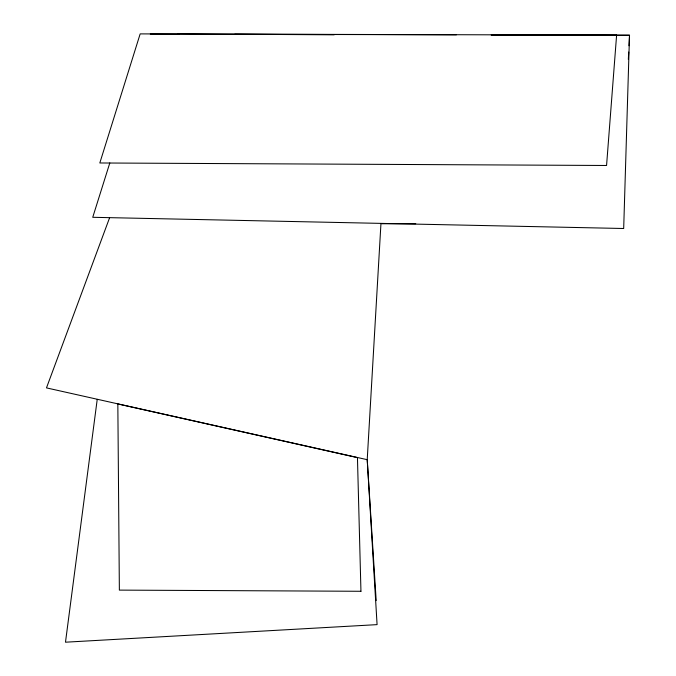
<?xml version="1.0" encoding="UTF-8"?>
<svg xmlns="http://www.w3.org/2000/svg" width="676" height="676" viewBox="0 0 676 676"><rect width="100%" height="100%" fill="white"/><g stroke="black" fill="none" stroke-linecap="round" stroke-linejoin="round"><path stroke-width="1.01" d="M628.342 59.437L628.697 52.069M629.001 45.757L629.517 35.236L491.241 34.898M97.226 399.364L65.487 642.2L377.081 624.632L367.22 459.688L380.943 223.748L415.748 223.722M109.816 162.933L92.739 217.3L623.686 228.505L629.517 35.236L491.351 35.236M109.58 217.807L46.483 387.889L367.22 459.688L376.186 600.609M150.292 34.07L178.794 34.138M234.733 34.273L456.401 34.814M177.813 33.893L334.164 34.814M616.605 35.144L606.566 165.485L99.82 162.975L140.16 33.893L616.605 35.144M360.95 591.28L119.365 590.114L117.835 403.935L357.452 457.627L360.95 591.28"/></g></svg>
